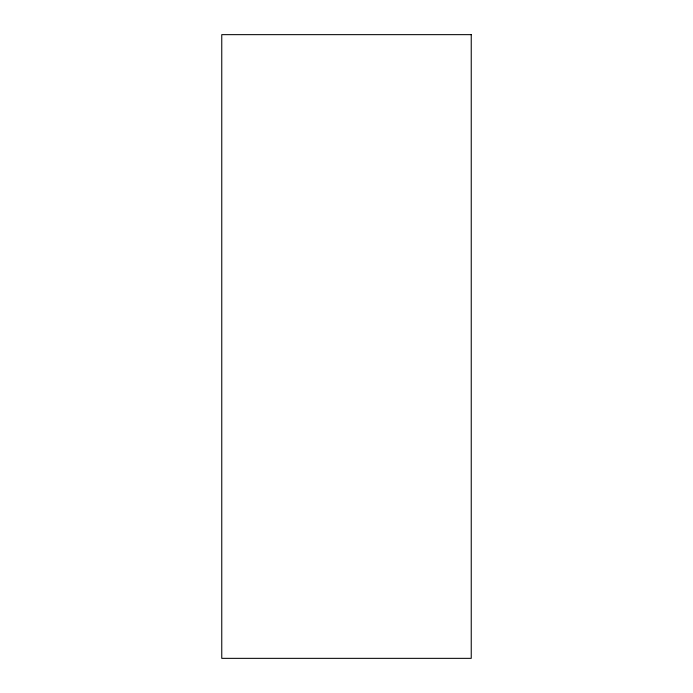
<?xml version="1.0" encoding="UTF-8"?>
<svg xmlns="http://www.w3.org/2000/svg" width="693" height="693" viewBox="0 0 693 693"><rect width="100%" height="100%" fill="white"/><g stroke="black" fill="none" stroke-linecap="round" stroke-linejoin="round"><path stroke-width="1.04" d="M471.24 34.65L221.76 34.65L221.76 658.35L471.24 658.35L471.24 34.65"/></g></svg>
